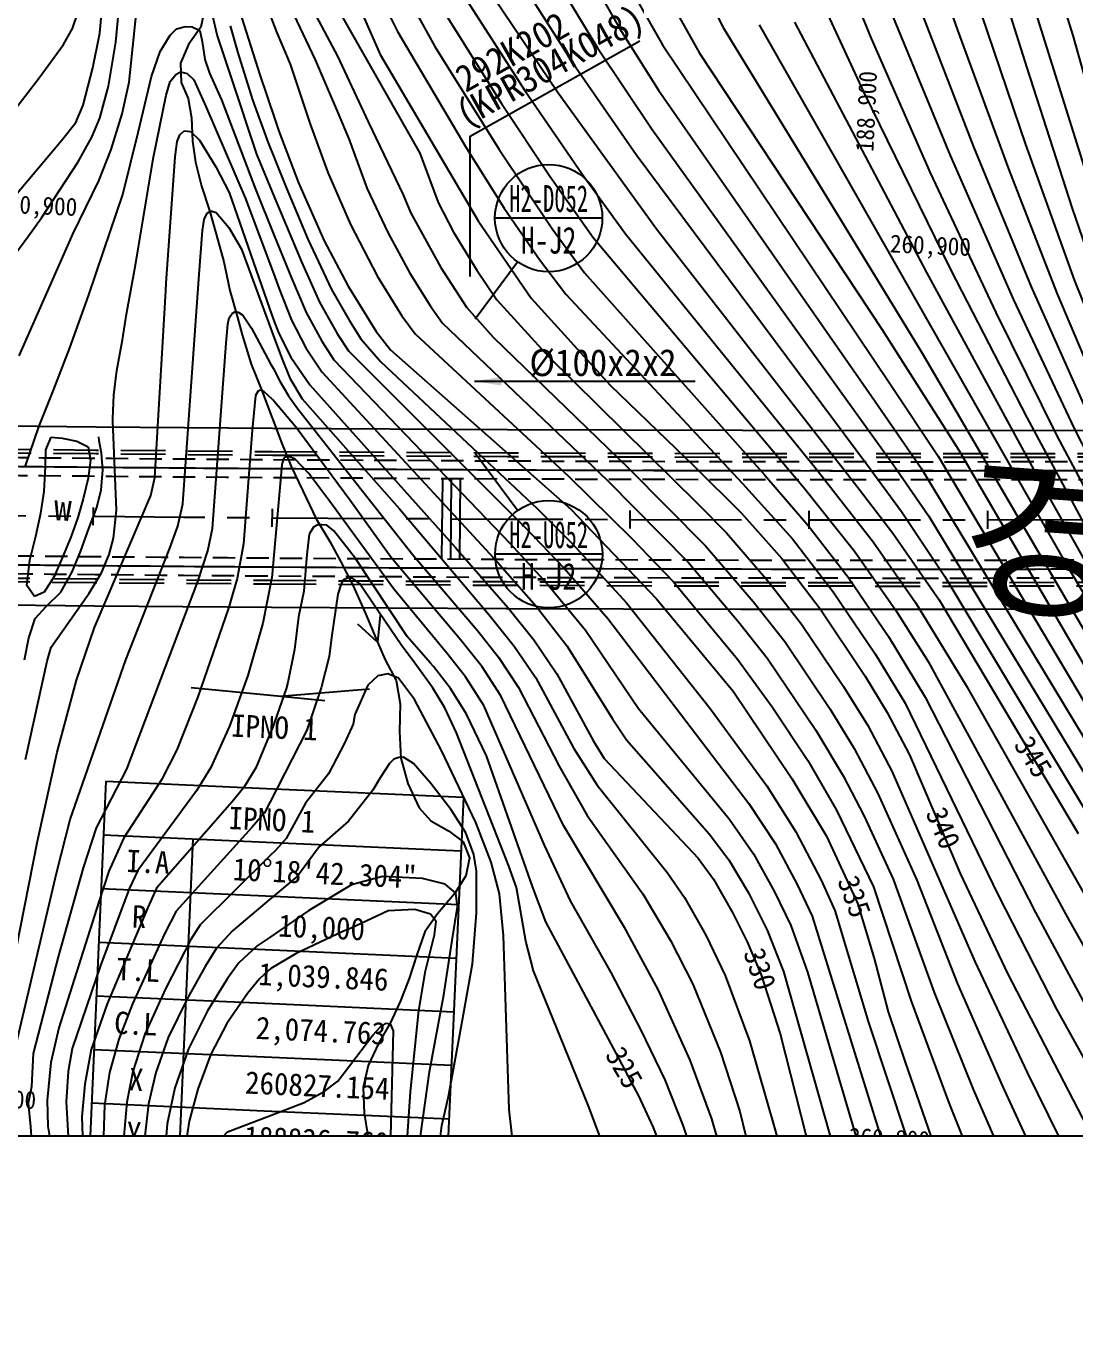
# Model space of a CAD drawing. Header units: millimetres. Extents: x 15846 to 16642, y 1103 to 1809.
# Drawn here: x 16183.1 to 16300.3, y 1377.2 to 1524 of the extents above; entities that cross this region are included whole.
import ezdxf
from ezdxf.enums import TextEntityAlignment as Align
from ezdxf.xclip import XClip

# ---------------------------------------------------------------- set-up
doc = ezdxf.new("R2010")
doc.units = ezdxf.units.MM
doc.header["$LTSCALE"] = 10
doc.header["$MEASUREMENT"] = 0
doc.header["$XCLIPFRAME"] = 2
for name, pattern in [('CENTER', [2, 1.25, -0.25, 0.25, -0.25]), ('DASHED', [0.75, 0.5, -0.25]), ('HIDDEN', [0.375, 0.25, -0.125])]:
    doc.linetypes.add(name, pattern=pattern)
for name, color, linetype in [('TN-CABL', 4, 'Continuous'), ('TZ-BASE', 253, 'Continuous'), ('TZ-CABL', 4, 'Continuous')]:
    doc.layers.add(name, color=color, linetype=linetype)
doc.layers.add('TX-PAPR', color=2, linetype='Continuous', plot=False)
doc.styles.add('GR', font='GulimChe.ttf')
doc.styles.add('HANA', font='GulimChe.ttf')
doc.styles.get("Standard").update_dxf_attribs({"font": 'GulimChe.ttf'})
doc.linetypes.add('ZIGZAG', pattern='A,0.0001,-0.2,[131,ltypeshp.shx,S=0.2,R=0,X=-0.2,Y=0],-0.4,[131,ltypeshp.shx,S=0.2,R=180,X=0.2,Y=0],-0.2', length=0.8001)
doc.dimstyles.get("Standard").update_dxf_attribs({"dimtxt": 0.18, "dimasz": 0.18, "dimexe": 0.18, "dimexo": 0.0625, "dimgap": 0.09, "dimtad": 0, "dimtih": 1, "dimtoh": 1, "dimdec": 4, "dimzin": 0, "dimdsep": 46, "dimtxsty": 'Standard', "dimcen": 0.09, "dimadec": 0, "dimazin": 0, "dimtfac": 1, "dimtdec": 4, "dimtofl": 0, "dimtmove": 0, "dimatfit": 3, "dimfxl": 0, "dimtolj": 1, "dimtzin": 0, "dimarcsym": 0})

# ---------------------------------------------------------------- blocks, each defined once
blk = doc.blocks.new('JD-DGKDFK')
at = {"layer": 'TZ-BASE'}
for p, q in [((354.18, 76.9, 360), (364.3, 44.39, 360)), ((356.92, 77.47, 361), (374.22, 22.08, 361)), ((260.7, 48.26, 335), (262.35, 68.31, 335)), ((286.05, 64.36, 341), (293.95, 48.46, 341)), ((351.2, 64.07, 358), (356.55, 48.63, 358)), ((364.41, 64.37, 362), (369.46, 48.02, 362)), ((280.41, 63.11, 339), (296.46, 34.85, 339)), ((262.47, 47.26, 334), (263.57, 59.28, 334)), ((273.41, 59.83, 335), (278.56, 43.63, 335)), ((285.81, 60, 340), (292.02, 45.89, 340)), ((313.92, 57.39, 348), (318.81, 48.77, 348)), ((310.8, 55.79, 347), (316.33, 46.62, 347)), ((326.74, 56.01, 351), (330.38, 48.9, 351)), ((343.41, 56.26, 355), (346.9, 47.67, 355)), ((282.38, 54.89, 338), (287.25, 45.71, 338)), ((339.93, 54.93, 354), (346.05, 41.73, 354)), ((357.57, 55.28, 359), (364.18, 35.82, 359)), ((257.63, 48.79, 336), (259.11, 53.19, 336)), ((278.6, 53.14, 336), (280.31, 48.74, 336)), ((300.9, 53.21, 344), (308.13, 41.98, 344)), ((307.68, 54.2, 346), (313.6, 44.9, 346)), ((351.48, 53.36, 357), (358.35, 35.59, 357)), ((281.68, 51.8, 337), (284.76, 45.3, 337)), ((304.72, 52.31, 345), (311.91, 41.62, 345)), ((320.71, 52.04, 349), (323.6, 46.96, 349)), ((324.01, 52.65, 350), (327.72, 46.04, 350)), ((263.98, 42.81, 333), (264.77, 50.68, 333)), ((272.42, 51.07, 314.6), (271.98, 48.96, 314.6)), ((273.23, 50.38, 333), (273.8, 47.96, 333)), ((295.78, 51.03, 342), (298.14, 46.77, 342)), ((298.78, 51.29, 343), (305.59, 40.43, 343)), ((349.19, 50.49, 356), (355.73, 34.62, 356)), ((256.63, 47, 336), (257.63, 48.79, 336)), ((268.56, 48.05, 332), (269.26, 48.76, 332)), ((269.26, 48.76, 332), (270.25, 49.02, 332)), ((270.25, 49.02, 332), (271, 48.98, 332)), ((271.98, 48.96, 314.6), (270.61, 47, 314.6)), ((271, 48.98, 332), (271.88, 48.57, 332)), ((271.88, 48.57, 332), (272.12, 47.36, 332)), ((275.27, 49.09, 334), (276.11, 46.06, 334)), ((280.31, 48.74, 336), (280.41, 48.49, 336)), ((280.41, 48.49, 336), (281.97, 44.83, 336)), ((293.95, 48.46, 341), (301.67, 35.43, 341)), ((318.81, 48.77, 348), (323.14, 41.89, 348)), ((330.38, 48.9, 351), (352.61, 12.5, 351)), ((334.4, 49.2, 352), (368.71, -11.08, 352)), ((338.36, 49.49, 353), (353.09, 21.53, 353)), ((356.55, 48.63, 358), (362.26, 33.12, 358)), ((253.91, 43.29, 336), (256.63, 47, 336)), ((259.91, 44.42, 335), (260.7, 48.26, 335)), ((261.67, 42.37, 334), (262.47, 47.26, 334)), ((267.43, 46.22, 332), (268.56, 48.05, 332)), ((270.61, 47, 314.6), (269.7, 44.93, 314.6)), ((272.12, 47.36, 332), (272.41, 45.33, 332)), ((273.8, 47.96, 333), (275.32, 43.4, 333)), ((346.9, 47.67, 355), (353.52, 32.66, 355)), ((369.46, 48.02, 362), (377.26, 20.16, 362)), ((266.48, 43.42, 332), (267.43, 46.22, 332)), ((276.11, 46.06, 334), (277.75, 40.82, 334)), ((287.25, 45.71, 338), (290.67, 38.37, 338)), ((292.02, 45.89, 340), (302.98, 27.29, 340)), ((298.14, 46.77, 342), (305.31, 35.29, 342)), ((316.33, 46.62, 347), (322.42, 37.51, 347)), ((323.6, 46.96, 349), (348.99, 9.14, 349)), ((327.72, 46.04, 350), (348.09, 15.2, 350)), ((258.81, 40.24, 335), (259.91, 44.42, 335)), ((269.7, 44.93, 314.6), (269.78, 42.75, 314.6)), ((272.41, 45.33, 332), (272.94, 43.81, 332)), ((281.97, 44.83, 336), (284.2, 38.11, 336)), ((284.76, 45.3, 337), (287.2, 39.57, 337)), ((313.6, 44.9, 346), (320.66, 34.73, 346)), ((364.3, 44.39, 360), (369.37, 28.68, 360)), ((245.61, 32.5, 336), (253.91, 43.29, 336)), ((263.2, 39.27, 333), (263.98, 42.81, 333)), ((264.98, 37.16, 332), (266.48, 43.42, 332)), ((268.11, 41.33, 331), (268.55, 42.88, 331)), ((268.55, 42.88, 331), (269.19, 43.67, 331)), ((269.19, 43.67, 331), (269.72, 43.95, 331)), ((269.72, 43.95, 331), (270.46, 43.77, 331)), ((269.78, 42.75, 314.6), (270.55, 40.96, 314.6)), ((270.46, 43.77, 331), (271.18, 43.06, 331)), ((271.18, 43.06, 331), (272.55, 40.08, 331)), ((272.94, 43.81, 332), (274.3, 40.82, 332)), ((275.32, 43.4, 333), (278.19, 34.75, 333)), ((278.56, 43.63, 335), (280.24, 38.65, 335)), ((260.68, 38.78, 334), (261.67, 42.37, 334)), ((266.7, 34.42, 331), (268.11, 41.33, 331)), ((308.13, 41.98, 344), (314.66, 32.49, 344)), ((311.91, 41.62, 345), (322.91, 26.41, 345)), ((323.14, 41.89, 348), (346.96, 7.69, 348)), ((346.05, 41.73, 354), (355.83, 21.77, 354)), ((257.99, 38.31, 335), (258.81, 40.24, 335)), ((270.55, 40.96, 314.6), (270.92, 38.81, 314.6)), ((272.55, 40.08, 331), (276.94, 29.89, 331)), ((274.3, 40.82, 332), (278.09, 30.84, 332)), ((277.75, 40.82, 334), (279.52, 36.01, 334)), ((305.59, 40.43, 343), (310.98, 32.3, 343)), ((256.4, 36.27, 335), (257.99, 38.31, 335)), ((259.79, 36.66, 334), (260.68, 38.78, 334)), ((261.97, 35.28, 333), (263.2, 39.27, 333)), ((270.92, 38.81, 314.6), (271.06, 36.2, 314.6)), ((280.24, 38.65, 335), (280.69, 37.34, 335)), ((287.2, 39.57, 337), (288.59, 36.29, 337)), ((290.67, 38.37, 338), (294.58, 30.19, 338)), ((263.25, 30.23, 332), (264.98, 37.16, 332)), ((269.35, 36.15, 330), (269.63, 36.91, 330)), ((269.63, 36.91, 330), (270.13, 37.35, 330)), ((270.13, 37.35, 330), (270.84, 37.29, 330)), ((270.84, 37.29, 330), (271.82, 36.31, 330)), ((280.69, 37.34, 335), (282.89, 31.56, 335)), ((284.2, 38.11, 336), (286.17, 32.69, 336)), ((322.42, 37.51, 347), (349.37, 0.08, 347)), ((250.67, 29.45, 335), (256.4, 36.27, 335)), ((258.25, 33.9, 334), (259.79, 36.66, 334)), ((260.57, 31.78, 333), (261.97, 35.28, 333)), ((269.12, 34.46, 330), (269.35, 36.15, 330)), ((271.06, 36.2, 314.6), (271.38, 33.84, 314.6)), ((271.82, 36.31, 330), (273.66, 33.33, 330)), ((279.52, 36.01, 334), (280.21, 34.27, 334)), ((288.59, 36.29, 337), (288.82, 35.63, 337)), ((288.82, 35.63, 337), (290.57, 30.89, 337)), ((301.67, 35.43, 341), (305.88, 28.73, 341)), ((305.31, 35.29, 342), (311.28, 26.38, 342)), ((358.35, 35.59, 357), (364.79, 19.92, 357)), ((364.18, 35.82, 359), (369.66, 20.58, 359)), ((254.16, 27.63, 334), (258.25, 33.9, 334)), ((264.62, 22.16, 331), (266.7, 34.42, 331)), ((268.11, 20.34, 330), (269.12, 34.46, 330)), ((271.38, 33.84, 314.6), (272.05, 31.17, 314.6)), ((278.19, 34.75, 333), (280.18, 29.99, 333)), ((280.21, 34.27, 334), (281.5, 31.02, 334)), ((296.46, 34.85, 339), (298.51, 29.35, 339)), ((320.66, 34.73, 346), (346.49, 0.01, 346)), ((355.73, 34.62, 356), (362.82, 18.48, 356)), ((273.66, 33.33, 330), (275.15, 30.48, 330)), ((286.17, 32.69, 336), (288.72, 26.9, 336)), ((310.98, 32.3, 343), (315.84, 25.43, 343)), ((314.66, 32.49, 344), (319.45, 25.85, 344)), ((353.52, 32.66, 355), (360.84, 17.06, 355)), ((362.26, 33.12, 358), (367.66, 19.21, 358)), ((257.65, 25.81, 333), (260.57, 31.78, 333)), ((272.05, 31.17, 314.6), (272.93, 28.46, 314.6)), ((278.09, 30.84, 332), (280.15, 25.75, 332)), ((281.5, 31.02, 334), (283.94, 25.26, 334)), ((282.89, 31.56, 335), (285.77, 25.07, 335)), ((290.57, 30.89, 337), (292.89, 25.98, 337)), ((261.13, 23.99, 332), (263.25, 30.23, 332)), ((275.15, 30.48, 330), (279.64, 17.52, 330)), ((276.94, 29.89, 331), (280.12, 21.33, 331)), ((280.18, 29.99, 333), (283.22, 22.71, 333)), ((294.58, 30.19, 338), (295.41, 28.23, 338)), ((272.35, 27.45, 329), (272.7, 28.14, 329)), ((272.7, 28.14, 329), (273.09, 28.41, 329)), ((272.93, 28.46, 314.6), (273.71, 25.81, 314.6)), ((273.09, 28.41, 329), (273.71, 28.25, 329)), ((273.71, 28.25, 329), (275.09, 26.57, 329)), ((295.41, 28.23, 338), (298.82, 22.07, 338)), ((298.51, 29.35, 339), (300.23, 26.05, 339)), ((305.88, 28.73, 341), (309.82, 22.98, 341)), ((369.37, 28.68, 360), (372.74, 18.95, 360)), ((252.64, 25.51, 334), (254.16, 27.63, 334)), ((272.17, 26.22, 329), (272.35, 27.45, 329)), ((275.09, 26.57, 329), (276.51, 24.14, 329)), ((288.72, 26.9, 336), (291.72, 21.07, 336)), ((302.98, 27.29, 340), (308.91, 18.65, 340)), ((249.16, 20.85, 334), (252.64, 25.51, 334)), ((251.65, 12.21, 333), (257.65, 25.81, 333)), ((271.74, 20.83, 329), (272.17, 26.22, 329)), ((273.71, 25.81, 314.6), (274.53, 22.71, 314.6)), ((280.15, 25.75, 332), (282.16, 20.81, 332)), ((283.94, 25.26, 334), (286.59, 19.63, 334)), ((285.77, 25.07, 335), (288.44, 19.99, 335)), ((292.89, 25.98, 337), (295.34, 21.45, 337)), ((300.23, 26.05, 339), (302.85, 21.79, 339)), ((311.28, 26.38, 342), (314.86, 21.5, 342)), ((315.84, 25.43, 343), (339.35, -2.45, 343)), ((319.45, 25.85, 344), (340.77, -0.41, 344)), ((322.91, 26.41, 345), (345.58, -2.67, 345)), ((259.42, 18.93, 332), (261.13, 23.99, 332)), ((276.51, 24.14, 329), (280.07, 14.51, 329)), ((263.66, 16.88, 331), (264.62, 22.16, 331)), ((274.53, 22.71, 314.6), (275.21, 19.5, 314.6)), ((283.22, 22.71, 333), (285.24, 18.23, 333)), ((298.82, 22.07, 338), (301.68, 17.66, 338)), ((309.82, 22.98, 341), (312.78, 19.09, 341)), ((269.97, -4.32, 329), (271.74, 20.83, 329)), ((280.12, 21.33, 331), (280.72, 19.71, 331)), ((282.16, 20.81, 332), (283.75, 17.07, 332)), ((291.72, 21.07, 336), (294.44, 16.68, 336)), ((295.34, 21.45, 337), (297.67, 17.75, 337)), ((302.85, 21.79, 339), (305.08, 18.47, 339)), ((314.86, 21.5, 342), (335.02, -1.13, 342)), ((353.09, 21.53, 353), (365.82, -1.85, 353)), ((355.83, 21.77, 354), (364.31, 5.32, 354)), ((369.66, 20.58, 359), (375.26, 6.6, 359)), ((266.85, -1.39, 330), (268.05, 19.49, 330)), ((268.05, 19.49, 330), (268.11, 20.34, 330)), ((275.21, 19.5, 314.6), (276.07, 16.51, 314.6)), ((280.72, 19.71, 331), (282.12, 16.21, 331)), ((286.59, 19.63, 334), (288.55, 16.2, 334)), ((288.44, 19.99, 335), (291.59, 14.95, 335)), ((312.78, 19.09, 341), (332.52, -2.05, 341)), ((364.79, 19.92, 357), (371.27, 5.39, 357)), ((367.66, 19.21, 358), (373.17, 6.22, 358)), ((257.35, 13.1, 332), (259.42, 18.93, 332)), ((285.24, 18.23, 333), (287.27, 14.63, 333)), ((297.67, 17.75, 337), (299.01, 15.86, 337)), ((301.68, 17.66, 338), (304.65, 14.29, 338)), ((305.08, 18.47, 339), (310.83, 12.14, 339)), ((308.91, 18.65, 340), (317.75, 8.92, 340)), ((362.82, 18.48, 356), (369.6, 4.08, 356)), ((263.22, 13.99, 331), (263.66, 16.88, 331)), ((274.99, 15.75, 328), (275.14, 16.46, 328)), ((275.14, 16.46, 328), (275.47, 16.95, 328)), ((275.47, 16.95, 328), (275.79, 17.14, 328)), ((275.79, 17.14, 328), (276.14, 17.08, 328)), ((276.07, 16.51, 314.6), (276.61, 14.57, 314.6)), ((276.14, 17.08, 328), (276.69, 16.75, 328)), ((276.69, 16.75, 328), (277.65, 15.32, 328)), ((279.64, 17.52, 330), (280.08, 16.35, 330)), ((280.08, 16.35, 330), (280.7, 14.72, 330)), ((282.12, 16.21, 331), (283.72, 13.11, 331)), ((283.75, 17.07, 332), (285.5, 13.86, 332)), ((288.55, 16.2, 334), (289.88, 14.1, 334)), ((294.44, 16.68, 336), (295.93, 14.66, 336)), ((360.84, 17.06, 355), (367.68, 3.27, 355)), ((274.82, 13.64, 328), (274.99, 15.75, 328)), ((277.65, 15.32, 328), (279.78, 11.33, 328)), ((280.7, 14.72, 330), (282.02, 12.06, 330)), ((291.59, 14.95, 335), (293.18, 12.89, 335)), ((299.01, 15.86, 337), (317.45, -1.73, 337)), ((348.09, 15.2, 350), (356.73, 1.66, 350)), ((262.59, 10.57, 331), (263.22, 13.99, 331)), ((273.28, -7.07, 328), (274.82, 13.64, 328)), ((276.61, 14.57, 314.6), (277.62, 11.29, 314.6)), ((280.07, 14.51, 329), (281, 12.01, 329)), ((285.5, 13.86, 332), (286.86, 11.78, 332)), ((287.27, 14.63, 333), (288.49, 12.78, 333)), ((289.88, 14.1, 334), (292.1, 11.56, 334)), ((295.93, 14.66, 336), (313.09, -1.22, 336)), ((304.65, 14.29, 338), (319.79, -0.34, 338)), ((255.5, 8.37, 332), (257.35, 13.1, 332)), ((281, 12.01, 329), (281.94, 9.73, 329)), ((282.02, 12.06, 330), (284.17, 8.99, 330)), ((283.72, 13.11, 331), (285.49, 10.43, 331)), ((286.86, 11.78, 332), (306.53, -8.73, 332)), ((288.49, 12.78, 333), (308.31, -7.03, 333)), ((293.18, 12.89, 335), (313.34, -4.93, 335)), ((310.83, 12.14, 339), (327.48, -4.25, 339)), ((352.61, 12.5, 351), (372.01, -20.65, 351)), ((262.24, 7.8, 331), (262.59, 10.57, 331)), ((277.62, 11.29, 314.6), (278.78, 8.35, 314.6)), ((279.78, 11.33, 328), (280.05, 10.83, 328)), ((280.05, 10.83, 328), (280.82, 9.39, 328)), ((285.49, 10.43, 331), (305.15, -10.86, 331)), ((292.1, 11.56, 334), (309.56, -4.85, 334)), ((280.82, 9.39, 328), (281.77, 7.76, 328)), ((281.94, 9.73, 329), (283.3, 7.41, 329)), ((284.17, 8.99, 330), (300.4, -9.18, 330)), ((317.75, 8.92, 340), (327.17, -0.17, 340)), ((348.99, 9.14, 349), (354.4, 1, 349)), ((253.86, 4.28, 332), (255.5, 8.37, 332)), ((262.13, 5.22, 331), (262.24, 7.8, 331)), ((278.08, 7.77, 327), (277.7, 3.9, 327)), ((278.36, 8.22, 327), (278.08, 7.77, 327)), ((278.62, 8.37, 327), (278.36, 8.22, 327)), ((279.03, 8.24, 327), (278.62, 8.37, 327)), ((278.78, 8.35, 314.6), (279.95, 5.23, 314.6)), ((279.96, 7.38, 327), (279.03, 8.24, 327)), ((280.02, 7.31, 327), (279.96, 7.38, 327)), ((281.77, 7.76, 328), (282.83, 6.28, 328)), ((283.3, 7.41, 329), (294.17, -4.87, 329)), ((346.96, 7.69, 348), (352.51, -0.33, 348)), ((282.63, 4.19, 327), (280.02, 7.31, 327)), ((282.83, 6.28, 328), (284.77, 3.84, 328)), ((262.14, 4.95, 331), (262.13, 5.22, 331)), ((262.54, -5.04, 331), (262.14, 4.95, 331)), ((279.95, 5.23, 314.6), (280.01, 5.08, 314.6)), ((280.01, 5.08, 314.6), (280.95, 2.59, 314.6)), ((364.31, 5.32, 354), (370.94, -7.01, 354)), ((252.39, -0.08, 332), (253.86, 4.28, 332)), ((254.64, 1.69, 331.19), (255.26, 3.13, 331.19)), ((255.26, 3.13, 331.19), (256.47, 3.03, 331.19)), ((256.47, 3.03, 331.19), (258.13, 2.69, 331.19)), ((260.6, 2.73, 331.47), (260.57, 3.17, 331.47)), ((277.7, 3.9, 327), (276.73, -8.81, 327)), ((288.67, -3.96, 327), (282.63, 4.19, 327)), ((284.77, 3.84, 328), (288.45, -0.88, 328)), ((367.68, 3.27, 355), (373.41, -7.53, 355)), ((369.6, 4.08, 356), (374.67, -5.85, 356)), ((254.6, -0.17, 331.19), (254.64, 1.69, 331.19)), ((258.13, 2.69, 331.19), (259.39, 2.06, 331.19)), ((259.39, 2.06, 331.19), (259.64, 0.56, 331.19)), ((260.86, 1.34, 331.47), (260.6, 2.73, 331.47)), ((280.95, 2.59, 314.6), (282.09, -0.17, 314.6)), ((356.73, 1.66, 350), (376.21, -31.81, 350)), ((259.64, 0.56, 331.19), (259.37, -1.47, 331.19)), ((261.02, -0.57, 331.47), (260.86, 1.34, 331.47)), ((281.04, 0.03, 326), (279.91, -12.58, 326)), ((281.06, 0.21, 326), (281.04, 0.03, 326)), ((281.25, 0.77, 326), (281.06, 0.21, 326)), ((281.51, 0.91, 326), (281.25, 0.77, 326)), ((281.82, 0.95, 326), (281.51, 0.91, 326)), ((282.53, 0.66, 326), (281.82, 0.95, 326)), ((284.04, -0.94, 326), (282.53, 0.66, 326)), ((346.49, 0.01, 346), (350.31, -5.18, 346)), ((349.37, 0.08, 347), (353.35, -5.7, 347)), ((354.4, 1, 349), (374.65, -33.08, 349)), ((254.47, -2.96, 331.19), (254.6, -0.17, 331.19)), ((260.84, -2.78, 331.47), (261.02, -0.57, 331.47)), ((266.38, -3.4, 330), (266.85, -1.39, 330)), ((282.09, -0.17, 314.6), (283.38, -2.88, 314.6)), ((286.41, -4.07, 326), (284.04, -0.94, 326)), ((288.45, -0.88, 328), (295.67, -10.02, 328)), ((313.09, -1.22, 336), (320.15, -8.2, 336)), ((319.79, -0.34, 338), (328.41, -9.01, 338)), ((327.17, -0.17, 340), (332.42, -5.38, 340)), ((335.02, -1.13, 342), (339.89, -6.75, 342)), ((340.77, -0.41, 344), (347.15, -8.57, 344)), ((352.51, -0.33, 348), (374.83, -37.33, 348)), ((259.37, -1.47, 331.19), (258.83, -3.78, 331.19)), ((260.35, -4.73, 331.47), (260.84, -2.78, 331.47)), ((283.38, -2.88, 314.6), (284.86, -6.02, 314.6)), ((317.45, -1.73, 337), (326.44, -10.84, 337)), ((332.52, -2.05, 341), (338.11, -8.25, 341)), ((339.35, -2.45, 343), (345.05, -9.62, 343)), ((345.58, -2.67, 345), (349.34, -7.59, 345)), ((365.82, -1.85, 353), (372.67, -14.02, 353)), ((254.09, -5.38, 331.19), (254.47, -2.96, 331.19)), ((258.83, -3.78, 331.19), (258.24, -5.86, 331.19)), ((265.3, -5.94, 330), (266.38, -3.4, 330)), ((269.42, -6.81, 329), (269.97, -4.32, 329)), ((293.59, -13.9, 326), (286.41, -4.07, 326)), ((293.23, -10.27, 327), (288.67, -3.96, 327)), ((327.48, -4.25, 339), (330.76, -7.58, 339)), ((253.52, -7.94, 331.19), (254.09, -5.38, 331.19)), ((258.24, -5.86, 331.19), (257.43, -8.04, 331.19)), ((259.46, -7.1, 331.47), (260.35, -4.73, 331.47)), ((259.94, -4.72), (259.92, -6.72)), ((262.22, -8.16, 331), (262.54, -5.04, 331)), ((279.94, -4.88), (279.92, -6.88)), ((279.94, -4.88), (279.92, -6.88)), ((294.17, -4.87, 329), (304.18, -16.7, 329)), ((299.93, -5), (299.92, -7)), ((309.56, -4.85, 334), (313.53, -8.8, 334)), ((313.34, -4.93, 335), (322.91, -14.94, 335)), ((319.93, -5.08), (319.93, -7.08)), ((332.42, -5.38, 340), (336.93, -10.43, 340)), ((339.93, -5.12), (339.93, -7.12)), ((350.31, -5.18, 346), (355.15, -12.46, 346)), ((353.35, -5.7, 347), (372.92, -38.06, 347)), ((359.93, -5.12), (359.93, -7.12)), ((258.56, -9.57, 331.47), (259.46, -7.1, 331.47)), ((260.08, -18.15, 330), (265.3, -5.94, 330)), ((268.51, -9.27, 329), (269.42, -6.81, 329)), ((272.76, -9.57, 328), (273.28, -7.07, 328)), ((284.57, -6.95, 325), (284.08, -7.7, 325)), ((285.05, -6.67, 325), (284.57, -6.95, 325)), ((284.86, -6.02, 314.6), (286.38, -8.54, 314.6)), ((285.5, -6.69, 325), (285.05, -6.67, 325)), ((286.05, -6.71, 325), (285.5, -6.69, 325)), ((286.84, -7.34, 325), (286.05, -6.71, 325)), ((289.27, -10.42, 325), (286.84, -7.34, 325)), ((308.31, -7.03, 333), (312.58, -11.53, 333)), ((339.89, -6.75, 342), (344.33, -12.52, 342)), ((252.87, -10.64, 331.19), (253.52, -7.94, 331.19)), ((257.43, -8.04, 331.19), (256.51, -10.27, 331.19)), ((261.74, -9.98, 331), (262.22, -8.16, 331)), ((284.08, -7.7, 325), (283.83, -9.98, 325)), ((286.38, -8.54, 314.6), (287.61, -10.81, 314.6)), ((306.53, -8.73, 332), (310.72, -13.29, 332)), ((313.53, -8.8, 334), (319.55, -15.39, 334)), ((320.15, -8.2, 336), (324.8, -13.04, 336)), ((330.76, -7.58, 339), (335.36, -12.95, 339)), ((338.11, -8.25, 341), (342.66, -14.16, 341)), ((347.15, -8.57, 344), (351.87, -15.35, 344)), ((349.34, -7.59, 345), (354.52, -15.07, 345)), ((256.51, -10.27, 331.19), (255.57, -12.45, 331.19)), ((257.59, -11.92, 331.47), (258.56, -9.57, 331.47)), ((260.86, -12.03, 331), (261.74, -9.98, 331)), ((263.6, -21.75, 329), (268.51, -9.27, 329)), ((271.63, -12.99, 328), (272.76, -9.57, 328)), ((276.73, -8.81, 327), (276.03, -12.67, 327)), ((283.83, -9.98, 325), (283.49, -14.09, 325)), ((301.04, -19.57, 327), (293.23, -10.27, 327)), ((295.67, -10.02, 328), (302.9, -18.47, 328)), ((300.4, -9.18, 330), (306.33, -15.94, 330)), ((328.41, -9.01, 338), (333.73, -15.24, 338)), ((345.05, -9.62, 343), (349.63, -16.16, 343)), ((252.52, -13.47, 331.19), (252.87, -10.64, 331.19)), ((287.61, -10.81, 314.6), (289, -13.49, 314.6)), ((295.04, -19.14, 325), (289.27, -10.42, 325)), ((305.15, -10.86, 331), (309.47, -15.78, 331)), ((312.58, -11.53, 333), (317.46, -17.16, 333)), ((326.44, -10.84, 337), (332.1, -17.53, 337)), ((336.93, -10.43, 340), (341.23, -16.06, 340)), ((368.71, -11.08, 352), (377.55, -26.02, 352)), ((255.57, -12.45, 331.19), (254.48, -14.21, 331.19)), ((256.32, -14.2, 331.47), (257.59, -11.92, 331.47)), ((259.49, -14.3, 331), (260.86, -12.03, 331)), ((263.7, -33.98, 328), (271.63, -12.99, 328)), ((276.03, -12.67, 327), (275.07, -15.99, 327)), ((279.88, -12.73, 326), (278.91, -17.68, 326)), ((279.91, -12.58, 326), (279.88, -12.73, 326)), ((287.93, -12.83, 324), (287.65, -13.28, 324)), ((288.4, -12.64, 324), (287.93, -12.83, 324)), ((288.96, -12.67, 324), (288.4, -12.64, 324)), ((289.76, -13.27, 324), (288.96, -12.67, 324)), ((324.8, -13.04, 336), (331.99, -21.68, 336)), ((335.36, -12.95, 339), (339.13, -17.78, 339)), ((344.33, -12.52, 342), (348.86, -19.16, 342)), ((355.15, -12.46, 346), (371.74, -40.04, 346)), ((253.38, -14.7, 331.19), (252.52, -13.47, 331.19)), ((254.48, -14.21, 331.19), (253.38, -14.7, 331.19)), ((254.73, -15.77, 331.47), (256.32, -14.2, 331.47)), ((255.25, -20.35, 331), (259.49, -14.3, 331)), ((283.49, -14.09, 325), (282.9, -16.97, 325)), ((287.29, -14.44, 324), (286.59, -19.26, 324)), ((287.65, -13.28, 324), (287.29, -14.44, 324)), ((289, -13.49, 314.6), (290.38, -16.58, 314.6)), ((291.35, -15.65, 324), (289.76, -13.27, 324)), ((299.48, -21.01, 326), (293.59, -13.9, 326)), ((310.72, -13.29, 332), (314.99, -18.46, 332)), ((342.66, -14.16, 341), (347.37, -21.11, 341)), ((253.46, -17.16, 331.47), (254.73, -15.77, 331.47)), ((275.07, -15.99, 327), (271.65, -25.9, 327)), ((294.38, -20.1, 324), (291.35, -15.65, 324)), ((306.33, -15.94, 330), (309.2, -19.53, 330)), ((309.47, -15.78, 331), (312.93, -20.24, 331)), ((319.55, -15.39, 334), (328.92, -27.19, 334)), ((322.91, -14.94, 335), (331.47, -25.25, 335)), ((333.73, -15.24, 338), (337.25, -19.73, 338)), ((341.23, -16.06, 340), (346.26, -23.58, 340)), ((351.87, -15.35, 344), (357.54, -24.65, 344)), ((354.52, -15.07, 345), (370.07, -41.18, 345)), ((252.76, -19.29, 331.47), (253.46, -17.16, 331.47)), ((282.9, -16.97, 325), (282.43, -20.62, 325)), ((290.38, -16.58, 314.6), (291.74, -19.77, 314.6)), ((292.01, -16.78, 314.6), (291.74, -19.77, 314.6)), ((304.18, -16.7, 329), (307.01, -20.23, 329)), ((317.46, -17.16, 333), (333.24, -37.83, 333)), ((332.1, -17.53, 337), (335.34, -21.62, 337)), ((349.63, -16.16, 343), (353.29, -21.96, 343)), ((258.06, -24.04, 330), (260.08, -18.15, 330)), ((278.91, -17.68, 326), (277.25, -23.52, 326)), ((291.74, -19.77, 314.6), (289.51, -17.77, 314.6)), ((302.9, -18.47, 328), (305.25, -21.45, 328)), ((314.99, -18.46, 332), (320.92, -27.19, 332)), ((339.13, -17.78, 339), (343.83, -24.76, 339)), ((252.25, -21.75, 331.47), (252.76, -19.29, 331.47)), ((254.81, -21.92, 331), (255.25, -20.35, 331)), ((286.59, -19.26, 324), (286.31, -21.38, 324)), ((291.74, -19.77, 314.6), (292.6, -21.76, 314.6)), ((295.89, -22.12, 324), (294.38, -20.1, 324)), ((297.62, -22.08, 325), (295.04, -19.14, 325)), ((303.41, -22.55, 327), (301.04, -19.57, 327)), ((307.01, -20.23, 329), (309.41, -23.78, 329)), ((309.2, -19.53, 330), (311.76, -23.33, 330)), ((312.93, -20.24, 331), (318.01, -28.37, 331)), ((337.25, -19.73, 338), (342.32, -27.26, 338)), ((348.86, -19.16, 342), (352.96, -25.94, 342)), ((252.37, -32.89, 331), (254.81, -21.92, 331)), ((257.36, -39.6, 329), (263.6, -21.75, 329)), ((282.43, -20.62, 325), (281.71, -24.3, 325)), ((286.31, -21.38, 324), (285.42, -24.88, 324)), ((292.6, -21.76, 314.6), (293.83, -24.09, 314.6)), ((301.58, -23.68, 326), (299.48, -21.01, 326)), ((305.25, -21.45, 328), (307.5, -24.86, 328)), ((331.99, -21.68, 336), (335.83, -27, 336)), ((335.34, -21.62, 337), (340.74, -29.64, 337)), ((347.37, -21.11, 341), (350.7, -26.61, 341)), ((353.29, -21.96, 343), (368.85, -50.55, 343)), ((292.87, -23.34, 323), (291.78, -23.56, 323)), ((294.08, -23.8, 323), (292.87, -23.34, 323)), ((297.87, -24.87, 324), (295.89, -22.12, 324)), ((297.97, -22.52, 325), (297.62, -22.08, 325)), ((299.9, -24.98, 325), (297.97, -22.52, 325)), ((305.5, -25.77, 327), (303.41, -22.55, 327)), ((311.76, -23.33, 330), (315.88, -30.84, 330)), ((255.91, -32.1, 330), (258.06, -24.04, 330)), ((279.38, -25.72), (270.91, -24.89)), ((277.25, -23.52, 326), (275.18, -29.19, 326)), ((281.71, -24.3, 325), (281.5, -25.02, 325)), ((285.42, -24.88, 324), (283.81, -29.62, 324)), ((290.64, -24.59, 323), (289.21, -27.87, 323)), ((291.78, -23.56, 323), (290.64, -24.59, 323)), ((293.83, -24.09, 314.6), (294.26, -26.67, 314.6)), ((295.87, -26.19, 323), (294.08, -23.8, 323)), ((299.26, -27.14, 324), (297.87, -24.87, 324)), ((303.6, -26.87, 326), (301.58, -23.68, 326)), ((307.5, -24.86, 328), (312.05, -33.66, 328)), ((309.41, -23.78, 329), (313.68, -31.66, 329)), ((343.83, -24.76, 339), (346.53, -29.1, 339)), ((346.26, -23.58, 340), (348.71, -27.66, 340)), ((357.54, -24.65, 344), (372.54, -51.17, 344)), ((271.65, -25.9, 327), (269.28, -31.83, 327)), ((285.84, -26.34), (279.38, -25.72)), ((281.5, -25.02, 325), (279.98, -29.37, 325)), ((290.83, -25.03), (280.87, -25.86)), ((298.88, -31.89, 323), (295.87, -26.19, 323)), ((301.67, -27.85, 325), (299.9, -24.98, 325)), ((312.51, -40.27, 327), (305.5, -25.77, 327)), ((331.47, -25.25, 335), (338.06, -35.03, 335)), ((352.96, -25.94, 342), (365.27, -49.99, 342)), ((289.21, -27.87, 323), (289, -28.96, 323)), ((294.26, -26.67, 314.6), (294.18, -29.77, 314.6)), ((300.57, -29.92, 324), (299.26, -27.14, 324)), ((303.91, -32.51, 325), (301.67, -27.85, 325)), ((310.4, -42.47, 326), (303.6, -26.87, 326)), ((320.92, -27.19, 332), (331.03, -39.52, 332)), ((328.92, -27.19, 334), (335.25, -35.85, 334)), ((335.83, -27, 336), (339.84, -33.03, 336)), ((342.32, -27.26, 338), (345.03, -31.68, 338)), ((348.71, -27.66, 340), (351.21, -32.39, 340)), ((350.7, -26.61, 341), (361.07, -47.99, 341)), ((275.18, -29.19, 326), (273.11, -33.8, 326)), ((289, -28.96, 323), (288.05, -31.07, 323)), ((318.01, -28.37, 331), (319.58, -30.7, 331)), ((346.53, -29.1, 339), (349.23, -34.2, 339)), ((279.76, -29.89, 325), (278.11, -33.82, 325)), ((283.81, -29.62, 324), (279.71, -37.65, 324)), ((279.98, -29.37, 325), (279.76, -29.89, 325)), ((294.18, -29.77, 314.6), (294.35, -32.77, 314.6)), ((301.71, -32.86, 324), (300.57, -29.92, 324)), ((319.58, -30.7, 331), (328.82, -41.21, 331)), ((340.74, -29.64, 337), (343.79, -34.71, 337)), ((253.73, -42.03, 330), (255.91, -32.1, 330)), ((269.28, -31.83, 327), (267.58, -35.18, 327)), ((288.05, -31.07, 323), (286.24, -34.52, 323)), ((302.73, -39.94, 323), (298.88, -31.89, 323)), ((313.68, -31.66, 329), (316.28, -35.76, 329)), ((315.88, -30.84, 330), (317.06, -32.8, 330)), ((345.03, -31.68, 338), (347.66, -36.69, 338)), ((293.07, -33.34, 322), (292.02, -34.96, 322)), ((293.56, -32.85, 322), (293.07, -33.34, 322)), ((294.13, -32.67, 322), (293.56, -32.85, 322)), ((294.64, -32.64, 322), (294.13, -32.67, 322)), ((294.35, -32.77, 314.6), (295.1, -35.6, 314.6)), ((295.74, -33.35, 322), (294.64, -32.64, 322)), ((297.7, -35.6, 322), (295.74, -33.35, 322)), ((306.37, -44.73, 324), (301.71, -32.86, 324)), ((309.06, -47.09, 325), (303.91, -32.51, 325)), ((312.05, -33.66, 328), (315.17, -39.16, 328)), ((317.06, -32.8, 330), (324.57, -40.71, 330)), ((339.84, -33.03, 336), (343.05, -38.56, 336)), ((351.21, -32.39, 340), (356.86, -45.65, 340)), ((260.33, -40.54, 328), (263.7, -33.98, 328)), ((267.58, -35.18, 327), (263.36, -41.64, 327)), ((273.11, -33.8, 326), (271.49, -36.4, 326)), ((278.11, -33.82, 325), (276.78, -36.03, 325)), ((286.24, -34.52, 323), (283.68, -37.77, 323)), ((292.02, -34.96, 322), (291.19, -36.33, 322)), ((338.06, -35.03, 335), (341.91, -41.47, 335)), ((343.79, -34.71, 337), (346.15, -39.23, 337)), ((349.23, -34.2, 339), (358.51, -55.49, 339)), ((261.37, -35.33), (259.5, -77.29)), ((261.37, -35.33), (279.31, -36.13)), ((271.49, -36.4, 326), (264.94, -45.32, 326)), ((276.78, -36.03, 325), (275.47, -37.62, 325)), ((279.31, -36.13), (301.33, -37.11)), ((291.19, -36.33, 322), (288.48, -39.78, 322)), ((295.1, -35.6, 314.6), (296.4, -38.31, 314.6)), ((299.98, -38.52, 322), (297.7, -35.6, 322)), ((316.28, -35.76, 329), (324.16, -45.58, 329)), ((335.25, -35.85, 334), (338.51, -40.98, 334)), ((347.66, -36.69, 338), (352.01, -46.38, 338)), ((275.47, -37.62, 325), (267.02, -47.27, 325)), ((279.71, -37.65, 324), (279.08, -38.87, 324)), ((283.68, -37.77, 323), (281.5, -41.74, 323)), ((301.33, -37.11), (299.46, -79.07)), ((333.24, -37.83, 333), (336.21, -42.34, 333)), ((255.87, -45.45, 329), (257.36, -39.6, 329)), ((279.08, -38.87, 324), (277.67, -40.49, 324)), ((296.4, -38.31, 314.6), (297.7, -39.77, 314.6)), ((301.61, -41.11, 322), (299.98, -38.52, 322)), ((315.17, -39.16, 328), (321.39, -47.93, 328)), ((331.03, -39.52, 332), (333.76, -43.46, 332)), ((343.05, -38.56, 336), (347.16, -47.14, 336)), ((346.15, -39.23, 337), (349.37, -46.26, 337)), ((258.85, -45, 328), (260.33, -40.54, 328)), ((277.67, -40.49, 324), (269.21, -49.86, 324)), ((288.48, -39.78, 322), (285.19, -42.67, 322)), ((297.7, -39.77, 314.6), (299.66, -40.89, 314.6)), ((299.66, -40.89, 314.6), (301.31, -42.11, 314.6)), ((304.43, -44.36, 323), (302.73, -39.94, 323)), ((319.47, -51.85, 327), (312.51, -40.27, 327)), ((324.57, -40.71, 330), (327.57, -43.93, 330)), ((338.51, -40.98, 334), (341.31, -46.4, 334)), ((249.39, -63.77, 330), (253.73, -42.03, 330)), ((261.1, -41.32), (279.27, -42.13)), ((263.36, -41.64, 327), (261.7, -45.39, 327)), ((271.09, -41.77), (269.49, -77.73)), ((279.27, -42.13), (301.06, -43.11)), ((281.5, -41.74, 323), (280.31, -43.06, 323)), ((301.31, -42.11, 314.6), (302.01, -43.9, 314.6)), ((302.48, -43.51, 322), (301.61, -41.11, 322)), ((313.31, -48.68, 326), (310.4, -42.47, 326)), ((328.82, -41.21, 331), (330.99, -44.12, 331)), ((336.21, -42.34, 333), (338.63, -46.87, 333)), ((341.91, -41.47, 335), (345.39, -48.96, 335)), ((279.66, -43.7, 323), (271.89, -51.37, 323)), ((280.31, -43.06, 323), (279.66, -43.7, 323)), ((285.19, -42.67, 322), (282.79, -45.93, 322)), ((302.01, -43.9, 314.6), (301.59, -45.9, 314.6)), ((302.81, -45.38, 322), (302.48, -43.51, 322)), ((327.57, -43.93, 330), (329.28, -46.28, 330)), ((333.76, -43.46, 332), (336.11, -47.71, 332)), ((251.33, -64.77, 329), (255.87, -45.45, 329)), ((256.06, -54.96, 328), (258.85, -45, 328)), ((261.7, -45.39, 327), (260.59, -48.82, 327)), ((264.94, -45.32, 326), (263.97, -47.36, 326)), ((302.8, -50.05, 322), (302.81, -45.38, 322)), ((305.36, -47.93, 323), (304.43, -44.36, 323)), ((307.25, -47.19, 324), (306.37, -44.73, 324)), ((330.99, -44.12, 331), (333.19, -47.79, 331)), ((282.79, -45.93, 322), (279.63, -48.58, 322)), ((288.83, -46.92, 321), (284.05, -49.78, 321)), ((292.27, -45.99, 321), (288.83, -46.92, 321)), ((296.74, -46.19, 321), (292.27, -45.99, 321)), ((299.29, -46.84, 321), (296.74, -46.19, 321)), ((300.47, -47.85, 321), (299.29, -46.84, 321)), ((301.59, -45.9, 314.6), (300.32, -47.9, 314.6)), ((324.16, -45.58, 329), (326.06, -48.31, 329)), ((329.28, -46.28, 330), (331.46, -50.08, 330)), ((338.63, -46.87, 333), (340.31, -50.41, 333)), ((341.31, -46.4, 334), (342.86, -49.77, 334)), ((349.37, -46.26, 337), (353.97, -58.94, 337)), ((352.01, -46.38, 338), (356.58, -57.98, 338)), ((356.86, -45.65, 340), (362.15, -56.83, 340)), ((263.97, -47.36, 326), (260.77, -55.91, 326)), ((260.84, -47.32), (279.22, -48.14)), ((267.02, -47.27, 325), (266.04, -49.43, 325)), ((279.22, -48.14), (300.8, -49.1)), ((300.32, -47.9, 314.6), (298.42, -50.16, 314.6)), ((300.68, -49.35, 321), (300.47, -47.85, 321)), ((305.83, -52.57, 323), (305.36, -47.93, 323)), ((308.31, -53.21, 324), (307.25, -47.19, 324)), ((310.54, -51.03, 325), (309.06, -47.09, 325)), ((321.39, -47.93, 328), (324.5, -53.14, 328)), ((326.06, -48.31, 329), (328.44, -52.52, 329)), ((333.19, -47.79, 331), (335.3, -51.96, 331)), ((336.11, -47.71, 332), (337.93, -51.46, 332)), ((347.16, -47.14, 336), (351.37, -59.9, 336)), ((361.07, -47.99, 341), (367.62, -60.8, 341)), ((260.59, -48.82, 327), (256.09, -62.88, 327)), ((266.04, -49.43, 325), (261.49, -60.21, 325)), ((269.21, -49.86, 324), (267.91, -52.4, 324)), ((279.63, -48.58, 322), (275.51, -52.04, 322)), ((284.05, -49.78, 321), (279.6, -52.84, 321)), ((292.91, -49.82, 320), (288.72, -51.79, 320)), ((295.91, -49.68, 320), (292.91, -49.82, 320)), ((297.65, -50.17, 320), (295.91, -49.68, 320)), ((300.11, -52.86, 321), (300.68, -49.35, 321)), ((317.86, -56.7, 326), (313.31, -48.68, 326)), ((342.86, -49.77, 334), (346.62, -62.3, 334)), ((345.39, -48.96, 335), (347.26, -55.16, 335)), ((271.89, -51.37, 323), (270.86, -53.02, 323)), ((298.42, -50.16, 314.6), (297.03, -52.17, 314.6)), ((298.29, -51.01, 320), (297.65, -50.17, 320)), ((298.09, -52.49, 320), (298.29, -51.01, 320)), ((302.34, -55.73, 322), (302.8, -50.05, 322)), ((318.41, -65.71, 325), (310.54, -51.03, 325)), ((331.46, -50.08, 330), (333.07, -53.28, 330)), ((340.31, -50.41, 333), (347.98, -75.04, 333)), ((365.27, -49.99, 342), (371.92, -62.33, 342)), ((368.85, -50.55, 343), (375.16, -61.81, 343)), ((267.91, -52.4, 324), (264.32, -60.21, 324)), ((275.51, -52.04, 322), (273.72, -54, 322)), ((279.6, -52.84, 321), (278.29, -53.74, 321)), ((287.93, -52.07, 320), (282.65, -54.57, 320)), ((288.72, -51.79, 320), (287.93, -52.07, 320)), ((297.03, -52.17, 314.6), (296.12, -54.73, 314.6)), ((297.1, -56.52, 320), (298.09, -52.49, 320)), ((306.22, -65.21, 323), (305.83, -52.57, 323)), ((323.14, -58.67, 327), (319.47, -51.85, 327)), ((328.44, -52.52, 329), (330.61, -57.04, 329)), ((335.3, -51.96, 331), (337.11, -56.58, 331)), ((337.93, -51.46, 332), (339.81, -56.67, 332)), ((260.57, -53.31), (279.18, -54.14)), ((270.86, -53.02, 323), (268.02, -58.53, 323)), ((273.72, -54, 322), (272.47, -56.02, 322)), ((278.29, -53.74, 321), (276.24, -55.61, 321)), ((279.18, -54.14), (300.53, -55.1)), ((299.15, -59.2, 321), (300.11, -52.86, 321)), ((309.18, -56.52, 324), (308.31, -53.21, 324)), ((324.5, -53.14, 328), (326.99, -58.03, 328)), ((333.07, -53.28, 330), (334.6, -56.95, 330)), ((253.26, -65.77, 328), (256.06, -54.96, 328)), ((276.24, -55.61, 321), (274.97, -57.36, 321)), ((282.65, -54.57, 320), (279.79, -56.27, 320)), ((296.12, -54.73, 314.6), (295.25, -57.39, 314.6)), ((301.17, -62.4, 322), (302.34, -55.73, 322)), ((347.26, -55.16, 335), (348.81, -61.1, 335)), ((358.51, -55.49, 339), (364.35, -67.89, 339)), ((260.77, -55.91, 326), (257.61, -65.22, 326)), ((272.47, -56.02, 322), (270.49, -59.59, 322)), ((279.58, -56.46, 320), (278.54, -57.42, 320)), ((279.79, -56.27, 320), (279.58, -56.46, 320)), ((296.35, -60.97, 320), (297.1, -56.52, 320)), ((315.27, -71.54, 324), (309.18, -56.52, 324)), ((321.21, -63.14, 326), (317.86, -56.7, 326)), ((330.61, -57.04, 329), (333.32, -64.36, 329)), ((334.6, -56.95, 330), (336.74, -63.58, 330)), ((337.11, -56.58, 331), (346.39, -89.25, 331)), ((339.81, -56.67, 332), (346.24, -78.57, 332)), ((362.15, -56.83, 340), (372.43, -76.62, 340)), ((268.02, -58.53, 323), (265.73, -63.59, 323)), ((274.97, -57.36, 321), (272.74, -61.01, 321)), ((278.54, -57.42, 320), (277.18, -59.06, 320)), ((295.25, -57.39, 314.6), (294.3, -59.89, 314.6)), ((326.68, -66.52, 327), (323.14, -58.67, 327)), ((326.99, -58.03, 328), (330.08, -65.61, 328)), ((356.58, -57.98, 338), (361.55, -69.33, 338)), ((260.3, -59.3), (279.14, -60.15)), ((270.49, -59.59, 322), (268.33, -63.96, 322)), ((277.18, -59.06, 320), (274.88, -62.42, 320)), ((279.14, -60.15), (300.26, -61.09)), ((294.3, -59.89, 314.6), (293.19, -62.3, 314.6)), ((297.54, -67.81, 321), (299.15, -59.2, 321)), ((351.37, -59.9, 336), (355.59, -71.27, 336)), ((353.97, -58.94, 337), (358.37, -69.85, 337)), ((261.49, -60.21, 325), (259.7, -65.32, 325)), ((264.32, -60.21, 324), (262.81, -64.17, 324)), ((272.74, -61.01, 321), (270.58, -65.24, 321)), ((295.41, -70.03, 320), (296.35, -60.97, 320)), ((348.81, -61.1, 335), (350.7, -66.72, 335)), ((367.62, -60.8, 341), (379.64, -82.5, 341)), ((256.09, -62.88, 327), (255.2, -66.77, 327)), ((274.88, -62.42, 320), (273.09, -65.84, 320)), ((291.19, -63.7, 319), (292.01, -62.8, 319)), ((293.19, -62.3, 314.6), (291.89, -64.55, 314.6)), ((292.01, -62.8, 319), (292.7, -62.38, 319)), ((292.7, -62.38, 319), (293.13, -62.46, 319)), ((293.13, -62.46, 319), (293.47, -63.23, 319)), ((300.3, -67.09, 322), (301.17, -62.4, 322)), ((346.62, -62.3, 334), (351.23, -76.27, 334)), ((262.81, -64.17, 324), (261.77, -67.89, 324)), ((265.73, -63.59, 323), (264.36, -67.77, 323)), ((268.33, -63.96, 322), (266.93, -67.9, 322)), ((287.31, -68.84, 319), (291.19, -63.7, 319)), ((291.89, -64.55, 314.6), (290.68, -67.1, 314.6)), ((293.47, -63.23, 319), (292.96, -83.36, 319)), ((323.87, -68.72, 326), (321.21, -63.14, 326)), ((333.32, -64.36, 329), (336.12, -74.05, 329)), ((336.74, -63.58, 330), (344.26, -92.98, 330)), ((253.09, -69.45, 328), (253.26, -65.77, 328)), ((257.61, -65.22, 326), (257.13, -67.77, 326)), ((259.7, -65.32, 325), (259.07, -68.77, 325)), ((260.03, -65.3), (279.1, -66.15)), ((270.58, -65.24, 321), (269.08, -69.58, 321)), ((273.09, -65.84, 320), (271.63, -69.74, 320)), ((306.45, -72.02, 323), (306.22, -65.21, 323)), ((320.43, -69.52, 325), (318.41, -65.71, 325)), ((330.08, -65.61, 328), (332.25, -72.24, 328)), ((255.2, -66.77, 327), (254.79, -70.98, 327)), ((279.1, -66.15), (299.99, -67.08)), ((290.68, -67.1, 314.6), (290.11, -69.55, 314.6)), ((299.68, -70.55, 322), (300.3, -67.09, 322)), ((329.1, -73.05, 327), (326.68, -66.52, 327)), ((350.7, -66.72, 335), (353.89, -75.82, 335)), ((257.13, -67.77, 326), (256.93, -71.16, 326)), ((259.07, -68.77, 325), (259, -69.18, 325)), ((261.77, -67.89, 324), (261.22, -71.52, 324)), ((264.36, -67.77, 323), (263.69, -71.21, 323)), ((266.93, -67.9, 322), (266.13, -71.37, 322)), ((285.78, -70.02, 319), (287.31, -68.84, 319)), ((296.35, -76.32, 321), (297.54, -67.81, 321)), ((325.95, -73.87, 326), (323.87, -68.72, 326)), ((364.35, -67.89, 339), (369.3, -77.95, 339)), ((252.7, -71.27, 328), (253.09, -69.45, 328)), ((259, -69.18, 325), (258.68, -72.84, 325)), ((269.08, -69.58, 321), (268.23, -73.63, 321)), ((271.63, -69.74, 320), (270.68, -73.33, 320)), ((283.53, -71.24, 319), (285.78, -70.02, 319)), ((290.11, -69.55, 314.6), (290.25, -72.42, 314.6)), ((294.71, -80.14, 320), (295.41, -70.03, 320)), ((320.93, -70.48, 325), (320.43, -69.52, 325)), ((358.37, -69.85, 337), (362.47, -79.31, 337)), ((361.55, -69.33, 338), (365.98, -78.86, 338)), ((252.96, -73.97, 328), (252.7, -71.27, 328)), ((254.79, -70.98, 327), (254.89, -73.9, 327)), ((256.93, -71.16, 326), (257.14, -75, 326)), ((259.76, -71.29), (279.06, -72.15)), ((261.22, -71.52, 324), (261.07, -75.2, 324)), ((263.69, -71.21, 323), (263.37, -75, 323)), ((266.13, -71.37, 322), (265.7, -75.01, 322)), ((279.46, -72.8, 319), (283.53, -71.24, 319)), ((298.92, -73.8, 322), (299.68, -70.55, 322)), ((318.58, -80.3, 324), (315.27, -71.54, 324)), ((322.59, -74.02, 325), (320.93, -70.48, 325)), ((355.59, -71.27, 336), (359.82, -81.68, 336)), ((258.68, -72.84, 325), (258.76, -75.49, 325)), ((270.68, -73.33, 320), (270.12, -76.96, 320)), ((274.96, -74.53, 319), (279.46, -72.8, 319)), ((279.06, -72.15), (299.72, -73.08)), ((290.25, -72.42, 314.6), (290.64, -74.96, 314.6)), ((306.84, -75.56, 323), (306.45, -72.02, 323)), ((330.58, -78.16, 327), (329.1, -73.05, 327)), ((332.25, -72.24, 328), (338.39, -97.75, 328)), ((253.28, -77.21, 328), (252.96, -73.97, 328)), ((254.89, -73.9, 327), (255.6, -78.62, 327)), ((268.23, -73.63, 321), (267.94, -77.21, 321)), ((273.89, -75.69, 319), (274.96, -74.53, 319)), ((298.61, -76.15, 322), (298.92, -73.8, 322)), ((323.71, -77.03, 325), (322.59, -74.02, 325)), ((327.19, -77.79, 326), (325.95, -73.87, 326)), ((336.12, -74.05, 329), (341.67, -96.67, 329)), ((263.37, -75, 323), (263.56, -77.44, 323)), ((290.64, -74.96, 314.6), (290.81, -77.32, 314.6))]:
    blk.add_line(p, q, dxfattribs=at)
at = {"layer": 'TZ-BASE', "linetype": 'CENTER', "flags": 128}
blk.add_lwpolyline([(0, 0, 0.006013), (240.47, -5.53, 0.000991), (279.95, -5.88, 0.0105), (699.86, 0)], format="xyb", dxfattribs=at)
at = {"layer": 'TZ-BASE'}
for radius, start, end in [(9990, 269.598926, 272.007759), (9990, 269.598926, 272.007759), (9990, 269.372679, 269.598926), (9990, 269.372679, 269.598926), (10010, 269.598926, 272.002943), (10010, 269.598926, 272.002943), (10010, 269.372679, 269.598926), (10010, 269.372679, 269.598926)]:
    blk.add_arc((349.93, 9993.88), radius, start, end, dxfattribs=at)
at = {"layer": 'TZ-BASE', "linetype": 'DASHED'}
for radius, start, end in [(9992.6, 269.598926, 272.007132), (9993, 269.598926, 272.007035), (9992.6, 269.372679, 269.598926), (9993, 269.372679, 269.598926), (10007, 269.598926, 272.003665), (10007.4, 269.598926, 272.003568), (10007.4, 269.372679, 269.598926), (10007, 269.372679, 269.598926)]:
    blk.add_arc((349.93, 9993.88), radius, start, end, dxfattribs=at)
at = {"layer": 'TZ-BASE', "style": 'HANA'}
for s, height, rotation, p in [('188,900', 2, 87.4408, (347.16, 34.96)), ('260,900', 2, 357.4408, (249.08, 28.25)), ('260,900', 2, 357.4408, (348.98, 23.78)), ('경    산    시', 14.4, 355.9452, (356.44, -14.75)), ('w', 3, 357.4408, (255.52, -6.16)), ('IPNO 1', 2.5, 357.4408, (275.31, -30.34, 337)), ('345', 2.4, 302.2764, (362.79, -31.27, 345)), ('IPNO 1', 2.5, 357.4408, (275.03, -40.67, 337)), ('340', 2.4, 292.9638, (352.97, -38.89, 340)), ('I.A', 2.5, 357.4408, (263.59, -45.47, 337)), ('335', 2.4, 290.0691, (343.12, -46.44, 335)), ('R', 2.5, 357.4408, (264.23, -51.67, 337)), ('330', 2.4, 288.6429, (332.61, -54.49, 330)), ('T.L', 2.5, 357.4408, (262.52, -57.56, 337)), ('C.L', 2.5, 357.4408, (262.25, -63.55, 337)), ('325', 2.4, 300.1125, (317.12, -65.91, 325)), ('X', 2.5, 357.4408, (263.9, -69.88, 337)), ('260,800', 2, 357.4408, (244.48, -71.57)), ('Y', 2.5, 357.4408, (263.63, -75.87, 337)), ('260,800', 2, 357.4408, (344.38, -76.04))]:
    blk.add_text(s, height=height, rotation=rotation, dxfattribs=at).set_placement(p)
for s, p in [('10%%D18\'42.304"', (285.78, -46.85, 337)), ('10,000', (285.43, -52.9, 337)), ('1,039.846', (285.63, -58.43, 337)), ('2,074.763', (285.34, -64.45, 337)), ('260827.154', (284.95, -70.59, 337)), ('188836.760', (284.85, -76.7, 337))]:
    blk.add_text(s, height=2.5, rotation=357.4408, dxfattribs=at).set_placement(p, align=Align.CENTER)
blk = doc.blocks.new('기정')
at = {"layer": 'TZ-BASE'}
for p, q in [((401.59, 399.51), (389.59, 399.51)), ((387.39, 388.24), (392.11, 394.62)), ((387.4, 373.21), (392.13, 366.83)), ((401.6, 361.94), (389.6, 361.94))]:
    blk.add_line(p, q, dxfattribs=at)
at = {"layer": 'TZ-BASE', "flags": 128}
blk.add_lwpolyline([(386.81, 392.98), (386.81, 408.68), (405.79, 419.31)], dxfattribs=at)
at = {"layer": 'TZ-BASE'}
for centre in [(395.59, 399.51), (395.6, 361.94)]:
    blk.add_circle(centre, 6, dxfattribs=at)
at = {"layer": 'TZ-BASE', "style": 'GR'}
for s, p in [('(KPR304K048)', (386.3, 409.54)), ('292K202', (386.3, 413.48))]:
    blk.add_text(s, height=3, rotation=29.2488, dxfattribs=at).set_placement(p)
for s, width, p in [('H2-D052', 0.65, (395.59, 401.67)), ('H-J2', 0.8, (395.59, 397.01)), ('H2-U052', 0.65, (395.59, 364.1)), ('H-J2', 0.8, (395.59, 359.44))]:
    blk.add_text(s, height=3, rotation=0.0101, dxfattribs=dict(at, width=width)).set_placement(p, align=Align.MIDDLE)
at = {"layer": 'TZ-BASE'}
blk.add_text('Ø100x2x2', height=3, rotation=0.0619, dxfattribs=at).set_placement((401.66, 383.36), align=Align.MIDDLE)
blk.add_leader([(387.31, 381.28), (411.97, 381.29)], dimstyle='Standard', override={"dimtxt": 3, "dimasz": 3, "dimexe": 2, "dimexo": 3, "dimgap": 1, "dimtad": 0, "dimtih": 0, "dimcen": 1, "dimaunit": 1, "dimadec": 8, "dimtix": 1, "dimtofl": 1, "dimtmove": 2, "dimtvp": 2}, dxfattribs=at)

msp = doc.modelspace()

# ---------------------------------------------------------------- linework, layer by layer
at = {"layer": 'TN-CABL', "linetype": 'ZIGZAG', "ltscale": 0.5}
for points in [[(16169.47, 1474.94, 0.001033), (16210.61, 1474.57, 0.0105), (16630.29, 1480.45, 0.0105)], [(15930.22, 1469.46, 0.006019), (16171.03, 1463.93, 0.000991), (16210.53, 1463.57, 0.0105), (16630.67, 1469.45, 0.0105)]]:
    msp.add_lwpolyline(points, format="xyb", dxfattribs=at)
msp.add_lwpolyline([(16230.6, 1473.45), (16230.5, 1464.45)], dxfattribs=at)
at = {"layer": 'TX-PAPR', "flags": 128}
msp.add_lwpolyline([(16629.95, 1399.95), (15924.84, 1399.95), (15936.41, 1549.95), (16631, 1549.95)], close=True, dxfattribs=at)
at = {"layer": 'TZ-CABL', "linetype": 'HIDDEN', "flags": 128}
for points in [[(16169.48, 1475.94, 0.001033), (16210.62, 1475.57, 0.0105), (16630.25, 1481.45, 0.0105)], [(16169.47, 1474.94, 0.001033), (16210.61, 1474.57, 0.0105), (16630.29, 1480.45, 0.0105)], [(16169.46, 1473.94, 0.001033), (16210.6, 1473.57, 0.0105), (16630.32, 1479.45, 0.0105)], [(15930.22, 1469.46, 0.006019), (16171.03, 1463.93, 0.000991), (16210.53, 1463.57, 0.0105), (16630.67, 1469.45, 0.0105)], [(15930.26, 1470.46, 0.006019), (16171.04, 1464.93, 0.000991), (16210.54, 1464.57, 0.0105), (16630.64, 1470.45, 0.0105)], [(15930.14, 1468.46, 0.00602), (16171.02, 1462.93, 0.000991), (16210.53, 1462.57, 0.0105), (16630.71, 1468.45, 0.0105)]]:
    msp.add_lwpolyline(points, format="xyb", dxfattribs=at)
at = {"layer": 'TZ-CABL', "linetype": 'ByBlock'}
for points in [[(16229.6, 1473.46), (16229.5, 1464.46)], [(16231.6, 1473.45), (16231.5, 1464.45)]]:
    msp.add_lwpolyline(points, dxfattribs=at)

# ---------------------------------------------------------------- block references
at = {"layer": 'TZ-BASE'}
ref = msp.add_blockref('JD-DGKDFK', (15930.62, 1474.95), dxfattribs=at)
XClip(ref).set_block_clipping_path([(699.3320789881, -75.00004217), (-5.7864449807, -74.9999996498), (5.7864449809, 74.9999996523), (700.3821051855, 74.9999577667)])
msp.add_blockref('기정', (15845.89, 1103.05), dxfattribs=at)

doc.saveas('drawing.dxf')
